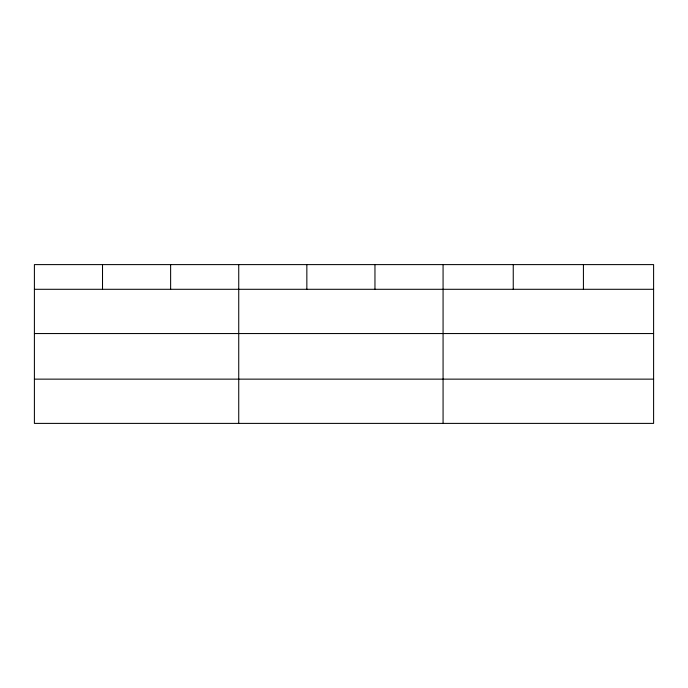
<?xml version="1.0" encoding="UTF-8"?>
<svg xmlns="http://www.w3.org/2000/svg" width="688" height="688" viewBox="0 0 688 688"><rect width="100%" height="100%" fill="white"/><g stroke="black" fill="none" stroke-linecap="round" stroke-linejoin="round"><path stroke-width="1.03" d="M653.6 333.551L653.6 264.605L34.4 264.605L34.4 423.395L653.6 423.395L653.6 333.551L34.4 333.551M34.4 289.295L653.6 289.295M34.4 379.14L653.6 379.14M583.424 264.605L583.424 289.295M513.248 264.605L513.248 289.295M443.072 264.605L443.072 423.395M374.96 264.605L374.96 289.295M306.848 264.605L306.848 289.295M238.736 264.605L238.736 423.395M170.624 264.605L170.624 289.295M102.512 264.605L102.512 289.295"/></g></svg>
